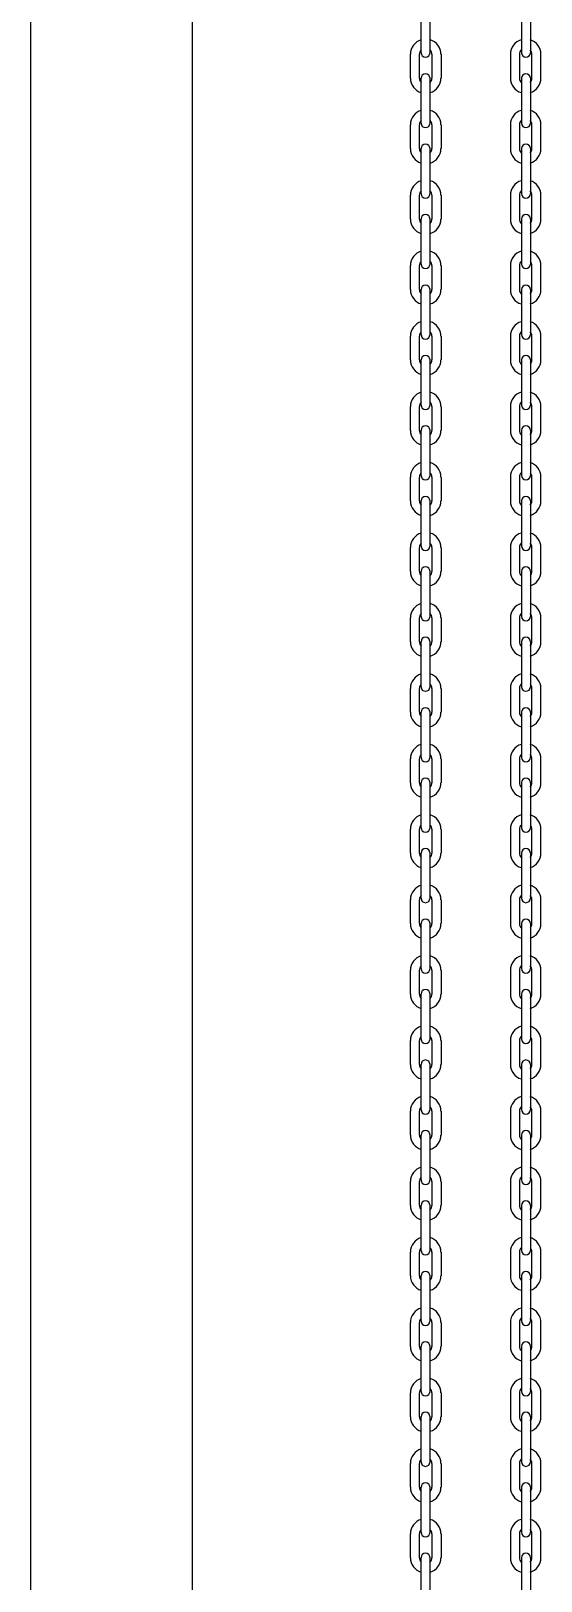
# Model space of a CAD drawing. Header units: millimetres. Extents: x 34479 to 326239, y 111570 to 168880.
# Drawn here: x 186612.9 to 186688.4, y 164483 to 164712.5 of the extents above; entities that cross this region are included whole.
import ezdxf

# ---------------------------------------------------------------- set-up
doc = ezdxf.new("R2010")
doc.units = ezdxf.units.MM
doc.header["$LTSCALE"] = 100
doc.header["$MEASUREMENT"] = 0
doc.layers.get('0').update_dxf_attribs({"linetype": 'CONTINUOUS'})
doc.layers.add('OHD Frame', color=2, linetype='CONTINUOUS')

msp = doc.modelspace()

# ---------------------------------------------------------------- linework, layer by layer
at = {"color": 3}
msp.add_line((186612.85, 163432.59, 0), (186612.85, 167289.71, 0), dxfattribs=at)
at = {"color": 7, "linetype": 'Continuous'}
for p, q in [((186670.61, 164715.94, 0), (186670.61, 164709.27, 0)), ((186671.94, 164715.94, 0), (186671.94, 164709.27, 0)), ((186685.48, 164715.94, 0), (186685.48, 164709.27, 0)), ((186686.82, 164715.94, 0), (186686.82, 164709.27, 0)), ((186669.04, 164705.5, 0), (186669.04, 164709.04, 0)), ((186670.38, 164705.5, 0), (186670.38, 164709.04, 0)), ((186672.24, 164709.04, 0), (186672.24, 164705.5, 0)), ((186673.58, 164709.04, 0), (186673.58, 164705.5, 0)), ((186683.85, 164709.04, 0), (186683.85, 164705.5, 0)), ((186685.18, 164709.04, 0), (186685.18, 164705.5, 0)), ((186687.05, 164705.5, 0), (186687.05, 164709.04, 0)), ((186688.38, 164705.5, 0), (186688.38, 164709.04, 0)), ((186670.61, 164705.5, 0), (186670.61, 164698.84, 0)), ((186670.61, 164705.5, 0), (186670.61, 164698.84, 0)), ((186671.94, 164705.5, 0), (186671.94, 164698.84, 0)), ((186671.94, 164705.5, 0), (186671.94, 164698.84, 0)), ((186685.48, 164705.5, 0), (186685.48, 164698.84, 0)), ((186685.48, 164705.5, 0), (186685.48, 164698.84, 0)), ((186686.82, 164705.5, 0), (186686.82, 164698.84, 0)), ((186686.82, 164705.5, 0), (186686.82, 164698.84, 0)), ((186669.04, 164695.07, 0), (186669.04, 164698.6, 0)), ((186670.38, 164695.07, 0), (186670.38, 164698.6, 0)), ((186672.24, 164698.6, 0), (186672.24, 164695.07, 0)), ((186673.58, 164698.6, 0), (186673.58, 164695.07, 0)), ((186683.85, 164698.6, 0), (186683.85, 164695.07, 0)), ((186685.18, 164698.6, 0), (186685.18, 164695.07, 0)), ((186687.05, 164695.07, 0), (186687.05, 164698.6, 0)), ((186688.38, 164695.07, 0), (186688.38, 164698.6, 0)), ((186670.61, 164695.07, 0), (186670.61, 164688.4, 0)), ((186671.94, 164695.07, 0), (186671.94, 164688.4, 0)), ((186685.48, 164695.07, 0), (186685.48, 164688.4, 0)), ((186686.82, 164695.07, 0), (186686.82, 164688.4, 0)), ((186669.04, 164684.64, 0), (186669.04, 164688.17, 0)), ((186670.38, 164684.64, 0), (186670.38, 164688.17, 0)), ((186672.24, 164688.17, 0), (186672.24, 164684.64, 0)), ((186673.58, 164688.17, 0), (186673.58, 164684.64, 0)), ((186683.85, 164688.17, 0), (186683.85, 164684.64, 0)), ((186685.18, 164688.17, 0), (186685.18, 164684.64, 0)), ((186687.05, 164684.64, 0), (186687.05, 164688.17, 0)), ((186688.38, 164684.64, 0), (186688.38, 164688.17, 0)), ((186670.61, 164684.64, 0), (186670.61, 164677.97, 0)), ((186671.94, 164684.64, 0), (186671.94, 164677.97, 0)), ((186685.48, 164684.64, 0), (186685.48, 164677.97, 0)), ((186686.82, 164684.64, 0), (186686.82, 164677.97, 0)), ((186669.04, 164674.2, 0), (186669.04, 164677.74, 0)), ((186670.38, 164674.2, 0), (186670.38, 164677.74, 0)), ((186672.24, 164677.74, 0), (186672.24, 164674.2, 0)), ((186673.58, 164677.74, 0), (186673.58, 164674.2, 0)), ((186683.85, 164677.74, 0), (186683.85, 164674.2, 0)), ((186685.18, 164677.74, 0), (186685.18, 164674.2, 0)), ((186687.05, 164674.2, 0), (186687.05, 164677.74, 0)), ((186688.38, 164674.2, 0), (186688.38, 164677.74, 0)), ((186670.61, 164674.2, 0), (186670.61, 164667.54, 0)), ((186671.94, 164674.2, 0), (186671.94, 164667.54, 0)), ((186685.48, 164674.2, 0), (186685.48, 164667.54, 0)), ((186686.82, 164674.2, 0), (186686.82, 164667.54, 0)), ((186669.04, 164663.77, 0), (186669.04, 164667.3, 0)), ((186670.38, 164663.77, 0), (186670.38, 164667.3, 0)), ((186672.24, 164667.3, 0), (186672.24, 164663.77, 0)), ((186673.58, 164667.3, 0), (186673.58, 164663.77, 0)), ((186683.85, 164667.3, 0), (186683.85, 164663.77, 0)), ((186685.18, 164667.3, 0), (186685.18, 164663.77, 0)), ((186687.05, 164663.77, 0), (186687.05, 164667.3, 0)), ((186688.38, 164663.77, 0), (186688.38, 164667.3, 0)), ((186670.61, 164663.77, 0), (186670.61, 164657.1, 0)), ((186671.94, 164663.77, 0), (186671.94, 164657.1, 0)), ((186685.48, 164663.77, 0), (186685.48, 164657.1, 0)), ((186686.82, 164663.77, 0), (186686.82, 164657.1, 0)), ((186669.04, 164653.34, 0), (186669.04, 164656.87, 0)), ((186670.38, 164653.34, 0), (186670.38, 164656.87, 0)), ((186672.24, 164656.87, 0), (186672.24, 164653.34, 0)), ((186673.58, 164656.87, 0), (186673.58, 164653.34, 0)), ((186683.85, 164656.87, 0), (186683.85, 164653.34, 0)), ((186685.18, 164656.87, 0), (186685.18, 164653.34, 0)), ((186687.05, 164653.34, 0), (186687.05, 164656.87, 0)), ((186688.38, 164653.34, 0), (186688.38, 164656.87, 0)), ((186670.61, 164653.34, 0), (186670.61, 164646.67, 0)), ((186671.94, 164653.34, 0), (186671.94, 164646.67, 0)), ((186685.48, 164653.34, 0), (186685.48, 164646.67, 0)), ((186686.82, 164653.34, 0), (186686.82, 164646.67, 0)), ((186669.04, 164642.9, 0), (186669.04, 164646.44, 0)), ((186670.38, 164642.9, 0), (186670.38, 164646.44, 0)), ((186672.24, 164646.44, 0), (186672.24, 164642.9, 0)), ((186673.58, 164646.44, 0), (186673.58, 164642.9, 0)), ((186683.85, 164646.44, 0), (186683.85, 164642.9, 0)), ((186685.18, 164646.44, 0), (186685.18, 164642.9, 0)), ((186687.05, 164642.9, 0), (186687.05, 164646.44, 0)), ((186688.38, 164642.9, 0), (186688.38, 164646.44, 0)), ((186670.61, 164642.9, 0), (186670.61, 164636.24, 0)), ((186671.94, 164642.9, 0), (186671.94, 164636.24, 0)), ((186685.48, 164642.9, 0), (186685.48, 164636.24, 0)), ((186686.82, 164642.9, 0), (186686.82, 164636.24, 0)), ((186669.04, 164632.47, 0), (186669.04, 164636, 0)), ((186670.38, 164632.47, 0), (186670.38, 164636, 0)), ((186672.24, 164636, 0), (186672.24, 164632.47, 0)), ((186673.58, 164636, 0), (186673.58, 164632.47, 0)), ((186683.85, 164636, 0), (186683.85, 164632.47, 0)), ((186685.18, 164636, 0), (186685.18, 164632.47, 0)), ((186687.05, 164632.47, 0), (186687.05, 164636, 0)), ((186688.38, 164632.47, 0), (186688.38, 164636, 0)), ((186670.61, 164632.47, 0), (186670.61, 164625.8, 0)), ((186671.94, 164632.47, 0), (186671.94, 164625.8, 0)), ((186685.48, 164632.47, 0), (186685.48, 164625.8, 0)), ((186686.82, 164632.47, 0), (186686.82, 164625.8, 0)), ((186669.04, 164622.04, 0), (186669.04, 164625.57, 0)), ((186670.38, 164622.04, 0), (186670.38, 164625.57, 0)), ((186672.24, 164625.57, 0), (186672.24, 164622.04, 0)), ((186673.58, 164625.57, 0), (186673.58, 164622.04, 0)), ((186683.85, 164625.57, 0), (186683.85, 164622.04, 0)), ((186685.18, 164625.57, 0), (186685.18, 164622.04, 0)), ((186687.05, 164622.04, 0), (186687.05, 164625.57, 0)), ((186688.38, 164622.04, 0), (186688.38, 164625.57, 0)), ((186670.61, 164622.04, 0), (186670.61, 164615.37, 0)), ((186671.94, 164622.04, 0), (186671.94, 164615.37, 0)), ((186685.48, 164622.04, 0), (186685.48, 164615.37, 0)), ((186686.82, 164622.04, 0), (186686.82, 164615.37, 0)), ((186669.04, 164611.6, 0), (186669.04, 164615.14, 0)), ((186670.38, 164611.6, 0), (186670.38, 164615.14, 0)), ((186672.24, 164615.14, 0), (186672.24, 164611.6, 0)), ((186673.58, 164615.14, 0), (186673.58, 164611.6, 0)), ((186683.85, 164615.14, 0), (186683.85, 164611.6, 0)), ((186685.18, 164615.14, 0), (186685.18, 164611.6, 0)), ((186687.05, 164611.6, 0), (186687.05, 164615.14, 0)), ((186688.38, 164611.6, 0), (186688.38, 164615.14, 0)), ((186670.61, 164611.6, 0), (186670.61, 164604.94, 0)), ((186671.94, 164611.6, 0), (186671.94, 164604.94, 0)), ((186685.48, 164611.6, 0), (186685.48, 164604.94, 0)), ((186686.82, 164611.6, 0), (186686.82, 164604.94, 0)), ((186669.04, 164601.17, 0), (186669.04, 164604.7, 0)), ((186670.38, 164601.17, 0), (186670.38, 164604.7, 0)), ((186672.24, 164604.7, 0), (186672.24, 164601.17, 0)), ((186673.58, 164604.7, 0), (186673.58, 164601.17, 0)), ((186683.85, 164604.7, 0), (186683.85, 164601.17, 0)), ((186685.18, 164604.7, 0), (186685.18, 164601.17, 0)), ((186687.05, 164601.17, 0), (186687.05, 164604.7, 0)), ((186688.38, 164601.17, 0), (186688.38, 164604.7, 0)), ((186670.61, 164601.17, 0), (186670.61, 164594.5, 0)), ((186671.94, 164601.17, 0), (186671.94, 164594.5, 0)), ((186685.48, 164601.17, 0), (186685.48, 164594.5, 0)), ((186686.82, 164601.17, 0), (186686.82, 164594.5, 0)), ((186669.04, 164590.74, 0), (186669.04, 164594.27, 0)), ((186670.38, 164590.74, 0), (186670.38, 164594.27, 0)), ((186672.24, 164594.27, 0), (186672.24, 164590.74, 0)), ((186673.58, 164594.27, 0), (186673.58, 164590.74, 0)), ((186683.85, 164594.27, 0), (186683.85, 164590.74, 0)), ((186685.18, 164594.27, 0), (186685.18, 164590.74, 0)), ((186687.05, 164590.74, 0), (186687.05, 164594.27, 0)), ((186688.38, 164590.74, 0), (186688.38, 164594.27, 0)), ((186670.61, 164590.74, 0), (186670.61, 164584.07, 0)), ((186671.94, 164590.74, 0), (186671.94, 164584.07, 0)), ((186685.48, 164590.74, 0), (186685.48, 164584.07, 0)), ((186686.82, 164590.74, 0), (186686.82, 164584.07, 0)), ((186669.04, 164580.3, 0), (186669.04, 164583.84, 0)), ((186670.38, 164580.3, 0), (186670.38, 164583.84, 0)), ((186672.24, 164583.84, 0), (186672.24, 164580.3, 0)), ((186673.58, 164583.84, 0), (186673.58, 164580.3, 0)), ((186683.85, 164583.84, 0), (186683.85, 164580.3, 0)), ((186685.18, 164583.84, 0), (186685.18, 164580.3, 0)), ((186687.05, 164580.3, 0), (186687.05, 164583.84, 0)), ((186688.38, 164580.3, 0), (186688.38, 164583.84, 0)), ((186670.61, 164580.3, 0), (186670.61, 164573.64, 0)), ((186671.94, 164580.3, 0), (186671.94, 164573.64, 0)), ((186685.48, 164580.3, 0), (186685.48, 164573.64, 0)), ((186686.82, 164580.3, 0), (186686.82, 164573.64, 0)), ((186669.04, 164569.87, 0), (186669.04, 164573.4, 0)), ((186670.38, 164569.87, 0), (186670.38, 164573.4, 0)), ((186672.24, 164573.4, 0), (186672.24, 164569.87, 0)), ((186673.58, 164573.4, 0), (186673.58, 164569.87, 0)), ((186683.85, 164573.4, 0), (186683.85, 164569.87, 0)), ((186685.18, 164573.4, 0), (186685.18, 164569.87, 0)), ((186687.05, 164569.87, 0), (186687.05, 164573.4, 0)), ((186688.38, 164569.87, 0), (186688.38, 164573.4, 0)), ((186670.61, 164569.87, 0), (186670.61, 164563.2, 0)), ((186671.94, 164569.87, 0), (186671.94, 164563.2, 0)), ((186685.48, 164569.87, 0), (186685.48, 164563.2, 0)), ((186686.82, 164569.87, 0), (186686.82, 164563.2, 0)), ((186669.04, 164559.44, 0), (186669.04, 164562.97, 0)), ((186670.38, 164559.44, 0), (186670.38, 164562.97, 0)), ((186672.24, 164562.97, 0), (186672.24, 164559.44, 0)), ((186673.58, 164562.97, 0), (186673.58, 164559.44, 0)), ((186683.85, 164562.97, 0), (186683.85, 164559.44, 0)), ((186685.18, 164562.97, 0), (186685.18, 164559.44, 0)), ((186687.05, 164559.44, 0), (186687.05, 164562.97, 0)), ((186688.38, 164559.44, 0), (186688.38, 164562.97, 0)), ((186670.61, 164559.44, 0), (186670.61, 164552.77, 0)), ((186671.94, 164559.44, 0), (186671.94, 164552.77, 0)), ((186685.48, 164559.44, 0), (186685.48, 164552.77, 0)), ((186686.82, 164559.44, 0), (186686.82, 164552.77, 0)), ((186669.04, 164549, 0), (186669.04, 164552.54, 0)), ((186670.38, 164549, 0), (186670.38, 164552.54, 0)), ((186672.24, 164552.54, 0), (186672.24, 164549, 0)), ((186673.58, 164552.54, 0), (186673.58, 164549, 0)), ((186683.85, 164552.54, 0), (186683.85, 164549, 0)), ((186685.18, 164552.54, 0), (186685.18, 164549, 0)), ((186687.05, 164549, 0), (186687.05, 164552.54, 0)), ((186688.38, 164549, 0), (186688.38, 164552.54, 0)), ((186670.61, 164549, 0), (186670.61, 164542.34, 0)), ((186671.94, 164549, 0), (186671.94, 164542.34, 0)), ((186685.48, 164549, 0), (186685.48, 164542.34, 0)), ((186686.82, 164549, 0), (186686.82, 164542.34, 0)), ((186669.04, 164538.57, 0), (186669.04, 164542.1, 0)), ((186670.38, 164538.57, 0), (186670.38, 164542.1, 0)), ((186672.24, 164542.1, 0), (186672.24, 164538.57, 0)), ((186673.58, 164542.1, 0), (186673.58, 164538.57, 0)), ((186683.85, 164542.1, 0), (186683.85, 164538.57, 0)), ((186685.18, 164542.1, 0), (186685.18, 164538.57, 0)), ((186687.05, 164538.57, 0), (186687.05, 164542.1, 0)), ((186688.38, 164538.57, 0), (186688.38, 164542.1, 0)), ((186670.61, 164538.57, 0), (186670.61, 164531.9, 0)), ((186671.94, 164538.57, 0), (186671.94, 164531.9, 0)), ((186685.48, 164538.57, 0), (186685.48, 164531.9, 0)), ((186686.82, 164538.57, 0), (186686.82, 164531.9, 0)), ((186669.04, 164528.14, 0), (186669.04, 164531.67, 0)), ((186669.04, 164528.14, 0), (186669.04, 164531.67, 0)), ((186670.38, 164528.14, 0), (186670.38, 164531.67, 0)), ((186670.38, 164528.14, 0), (186670.38, 164531.67, 0)), ((186672.24, 164531.67, 0), (186672.24, 164528.14, 0)), ((186672.24, 164531.67, 0), (186672.24, 164528.14, 0)), ((186673.58, 164531.67, 0), (186673.58, 164528.14, 0)), ((186673.58, 164531.67, 0), (186673.58, 164528.14, 0)), ((186683.85, 164531.67, 0), (186683.85, 164528.14, 0)), ((186683.85, 164531.67, 0), (186683.85, 164528.14, 0)), ((186685.18, 164531.67, 0), (186685.18, 164528.14, 0)), ((186685.18, 164531.67, 0), (186685.18, 164528.14, 0)), ((186687.05, 164528.14, 0), (186687.05, 164531.67, 0)), ((186687.05, 164528.14, 0), (186687.05, 164531.67, 0)), ((186688.38, 164528.14, 0), (186688.38, 164531.67, 0)), ((186688.38, 164528.14, 0), (186688.38, 164531.67, 0)), ((186670.61, 164528.14, 0), (186670.61, 164521.47, 0)), ((186670.61, 164528.14, 0), (186670.61, 164521.47, 0)), ((186671.94, 164528.14, 0), (186671.94, 164521.47, 0)), ((186671.94, 164528.14, 0), (186671.94, 164521.47, 0)), ((186685.48, 164528.14, 0), (186685.48, 164521.47, 0)), ((186685.48, 164528.14, 0), (186685.48, 164521.47, 0)), ((186686.82, 164528.14, 0), (186686.82, 164521.47, 0)), ((186686.82, 164528.14, 0), (186686.82, 164521.47, 0)), ((186669.04, 164517.7, 0), (186669.04, 164521.24, 0)), ((186670.38, 164517.7, 0), (186670.38, 164521.24, 0)), ((186672.24, 164521.24, 0), (186672.24, 164517.7, 0)), ((186673.58, 164521.24, 0), (186673.58, 164517.7, 0)), ((186683.85, 164521.24, 0), (186683.85, 164517.7, 0)), ((186685.18, 164521.24, 0), (186685.18, 164517.7, 0)), ((186687.05, 164517.7, 0), (186687.05, 164521.24, 0)), ((186688.38, 164517.7, 0), (186688.38, 164521.24, 0)), ((186670.61, 164517.7, 0), (186670.61, 164511.04, 0)), ((186671.94, 164517.7, 0), (186671.94, 164511.04, 0)), ((186685.48, 164517.7, 0), (186685.48, 164511.04, 0)), ((186686.82, 164517.7, 0), (186686.82, 164511.04, 0)), ((186669.04, 164507.27, 0), (186669.04, 164510.8, 0)), ((186670.38, 164507.27, 0), (186670.38, 164510.8, 0)), ((186672.24, 164510.8, 0), (186672.24, 164507.27, 0)), ((186673.58, 164510.8, 0), (186673.58, 164507.27, 0)), ((186683.85, 164510.8, 0), (186683.85, 164507.27, 0)), ((186685.18, 164510.8, 0), (186685.18, 164507.27, 0)), ((186687.05, 164507.27, 0), (186687.05, 164510.8, 0)), ((186688.38, 164507.27, 0), (186688.38, 164510.8, 0)), ((186670.61, 164507.27, 0), (186670.61, 164500.6, 0)), ((186671.94, 164507.27, 0), (186671.94, 164500.6, 0)), ((186685.48, 164507.27, 0), (186685.48, 164500.6, 0)), ((186686.82, 164507.27, 0), (186686.82, 164500.6, 0)), ((186669.04, 164496.84, 0), (186669.04, 164500.37, 0)), ((186670.38, 164496.84, 0), (186670.38, 164500.37, 0)), ((186672.24, 164500.37, 0), (186672.24, 164496.84, 0)), ((186673.58, 164500.37, 0), (186673.58, 164496.84, 0)), ((186683.85, 164500.37, 0), (186683.85, 164496.84, 0)), ((186685.18, 164500.37, 0), (186685.18, 164496.84, 0)), ((186687.05, 164496.84, 0), (186687.05, 164500.37, 0)), ((186688.38, 164496.84, 0), (186688.38, 164500.37, 0)), ((186670.61, 164496.84, 0), (186670.61, 164490.17, 0)), ((186671.94, 164496.84, 0), (186671.94, 164490.17, 0)), ((186685.48, 164496.84, 0), (186685.48, 164490.17, 0)), ((186686.82, 164496.84, 0), (186686.82, 164490.17, 0)), ((186669.04, 164486.4, 0), (186669.04, 164489.94, 0)), ((186670.38, 164486.4, 0), (186670.38, 164489.94, 0)), ((186672.24, 164489.94, 0), (186672.24, 164486.4, 0)), ((186673.58, 164489.94, 0), (186673.58, 164486.4, 0)), ((186683.85, 164489.94, 0), (186683.85, 164486.4, 0)), ((186685.18, 164489.94, 0), (186685.18, 164486.4, 0)), ((186687.05, 164486.4, 0), (186687.05, 164489.94, 0)), ((186688.38, 164486.4, 0), (186688.38, 164489.94, 0)), ((186670.61, 164486.4, 0), (186670.61, 164479.74, 0)), ((186671.94, 164486.4, 0), (186671.94, 164479.74, 0)), ((186685.48, 164486.4, 0), (186685.48, 164479.74, 0)), ((186686.82, 164486.4, 0), (186686.82, 164479.74, 0))]:
    msp.add_line(p, q, dxfattribs=at)
for centre, radius, start, end in [((186671.28, 164709.04, 0), 2.23, 106.4768, 180), ((186671.28, 164709.04, 0), 0.9, 134.9422, 180), ((186671.34, 164709.04, 0), 2.23, 0, 73.5232), ((186671.34, 164709.04, 0), 0.9, 0, 45.0578), ((186686.08, 164709.04, 0), 2.23, 106.4768, 180), ((186686.08, 164709.04, 0), 0.9, 134.9422, 180), ((186686.15, 164709.04, 0), 2.23, 0, 73.5232), ((186686.15, 164709.04, 0), 0.9, 0, 45.0578), ((186671.28, 164709.27, 0), 0.667, 180, 0), ((186686.15, 164709.27, 0), 0.667, 180, 0), ((186671.28, 164705.5, 0), 2.23, 180, 253.5232), ((186671.28, 164705.5, 0), 0.9, 180, 225.0578), ((186671.28, 164705.5, 0), 0.667, 0, 180), ((186671.28, 164705.5, 0), 0.667, 0, 180), ((186671.34, 164705.5, 0), 2.23, 286.4768, 0), ((186671.34, 164705.5, 0), 0.9, 314.9422, 0), ((186686.08, 164705.5, 0), 2.23, 180, 253.5232), ((186686.08, 164705.5, 0), 0.9, 180, 225.0578), ((186686.15, 164705.5, 0), 0.667, 0, 180), ((186686.15, 164705.5, 0), 0.667, 0, 180), ((186686.15, 164705.5, 0), 2.23, 286.4768, 0), ((186686.15, 164705.5, 0), 0.9, 314.9422, 0), ((186671.28, 164698.6, 0), 2.23, 106.4768, 180), ((186671.34, 164698.6, 0), 2.23, 0, 73.5232), ((186686.08, 164698.6, 0), 2.23, 106.4768, 180), ((186686.15, 164698.6, 0), 2.23, 0, 73.5232), ((186671.28, 164698.6, 0), 0.9, 134.9422, 180), ((186671.28, 164698.84, 0), 0.667, 180, 0), ((186671.28, 164698.84, 0), 0.667, 180, 0), ((186671.34, 164698.6, 0), 0.9, 0, 45.0578), ((186686.08, 164698.6, 0), 0.9, 134.9422, 180), ((186686.15, 164698.84, 0), 0.667, 180, 0), ((186686.15, 164698.84, 0), 0.667, 180, 0), ((186686.15, 164698.6, 0), 0.9, 0, 45.0578), ((186671.28, 164695.07, 0), 0.667, 0, 180), ((186686.15, 164695.07, 0), 0.667, 0, 180), ((186671.28, 164695.07, 0), 2.23, 180, 253.5232), ((186671.28, 164695.07, 0), 0.9, 180, 225.0578), ((186671.34, 164695.07, 0), 2.23, 286.4768, 0), ((186671.34, 164695.07, 0), 0.9, 314.9422, 0), ((186686.08, 164695.07, 0), 2.23, 180, 253.5232), ((186686.08, 164695.07, 0), 0.9, 180, 225.0578), ((186686.15, 164695.07, 0), 2.23, 286.4768, 0), ((186686.15, 164695.07, 0), 0.9, 314.9422, 0), ((186671.28, 164688.17, 0), 2.23, 106.4768, 180), ((186671.28, 164688.17, 0), 0.9, 134.9422, 180), ((186671.34, 164688.17, 0), 2.23, 0, 73.5232), ((186671.34, 164688.17, 0), 0.9, 0, 45.0578), ((186686.08, 164688.17, 0), 2.23, 106.4768, 180), ((186686.08, 164688.17, 0), 0.9, 134.9422, 180), ((186686.15, 164688.17, 0), 2.23, 0, 73.5232), ((186686.15, 164688.17, 0), 0.9, 0, 45.0578), ((186671.28, 164688.4, 0), 0.667, 180, 0), ((186686.15, 164688.4, 0), 0.667, 180, 0), ((186671.28, 164684.64, 0), 2.23, 180, 253.5232), ((186671.28, 164684.64, 0), 0.9, 180, 225.0578), ((186671.28, 164684.64, 0), 0.667, 0, 180), ((186671.34, 164684.64, 0), 2.23, 286.4768, 0), ((186671.34, 164684.64, 0), 0.9, 314.9422, 0), ((186686.08, 164684.64, 0), 2.23, 180, 253.5232), ((186686.08, 164684.64, 0), 0.9, 180, 225.0578), ((186686.15, 164684.64, 0), 0.667, 0, 180), ((186686.15, 164684.64, 0), 2.23, 286.4768, 0), ((186686.15, 164684.64, 0), 0.9, 314.9422, 0), ((186671.28, 164677.74, 0), 2.23, 106.4768, 180), ((186671.34, 164677.74, 0), 2.23, 0, 73.5232), ((186686.08, 164677.74, 0), 2.23, 106.4768, 180), ((186686.15, 164677.74, 0), 2.23, 0, 73.5232), ((186671.28, 164677.74, 0), 0.9, 134.9422, 180), ((186671.28, 164677.97, 0), 0.667, 180, 0), ((186671.34, 164677.74, 0), 0.9, 0, 45.0578), ((186686.08, 164677.74, 0), 0.9, 134.9422, 180), ((186686.15, 164677.97, 0), 0.667, 180, 0), ((186686.15, 164677.74, 0), 0.9, 0, 45.0578), ((186671.28, 164674.2, 0), 2.23, 180, 253.5232), ((186671.28, 164674.2, 0), 0.9, 180, 225.0578), ((186671.28, 164674.2, 0), 0.667, 0, 180), ((186671.34, 164674.2, 0), 2.23, 286.4768, 0), ((186671.34, 164674.2, 0), 0.9, 314.9422, 0), ((186686.08, 164674.2, 0), 2.23, 180, 253.5232), ((186686.08, 164674.2, 0), 0.9, 180, 225.0578), ((186686.15, 164674.2, 0), 0.667, 0, 180), ((186686.15, 164674.2, 0), 2.23, 286.4768, 0), ((186686.15, 164674.2, 0), 0.9, 314.9422, 0), ((186671.28, 164667.3, 0), 2.23, 106.4768, 180), ((186671.34, 164667.3, 0), 2.23, 0, 73.5232), ((186686.08, 164667.3, 0), 2.23, 106.4768, 180), ((186686.15, 164667.3, 0), 2.23, 0, 73.5232), ((186671.28, 164667.3, 0), 0.9, 134.9422, 180), ((186671.28, 164667.54, 0), 0.667, 180, 0), ((186671.34, 164667.3, 0), 0.9, 0, 45.0578), ((186686.08, 164667.3, 0), 0.9, 134.9422, 180), ((186686.15, 164667.54, 0), 0.667, 180, 0), ((186686.15, 164667.3, 0), 0.9, 0, 45.0578), ((186671.28, 164663.77, 0), 2.23, 180, 253.5232), ((186671.28, 164663.77, 0), 0.9, 180, 225.0578), ((186671.28, 164663.77, 0), 0.667, 0, 180), ((186671.34, 164663.77, 0), 2.23, 286.4768, 0), ((186671.34, 164663.77, 0), 0.9, 314.9422, 0), ((186686.08, 164663.77, 0), 2.23, 180, 253.5232), ((186686.08, 164663.77, 0), 0.9, 180, 225.0578), ((186686.15, 164663.77, 0), 0.667, 0, 180), ((186686.15, 164663.77, 0), 2.23, 286.4768, 0), ((186686.15, 164663.77, 0), 0.9, 314.9422, 0), ((186671.28, 164656.87, 0), 2.23, 106.4768, 180), ((186671.34, 164656.87, 0), 2.23, 0, 73.5232), ((186686.08, 164656.87, 0), 2.23, 106.4768, 180), ((186686.15, 164656.87, 0), 2.23, 0, 73.5232), ((186671.28, 164656.87, 0), 0.9, 134.9422, 180), ((186671.28, 164657.1, 0), 0.667, 180, 0), ((186671.34, 164656.87, 0), 0.9, 0, 45.0578), ((186686.08, 164656.87, 0), 0.9, 134.9422, 180), ((186686.15, 164657.1, 0), 0.667, 180, 0), ((186686.15, 164656.87, 0), 0.9, 0, 45.0578), ((186671.28, 164653.34, 0), 2.23, 180, 253.5232), ((186671.28, 164653.34, 0), 0.9, 180, 225.0578), ((186671.28, 164653.34, 0), 0.667, 0, 180), ((186671.34, 164653.34, 0), 2.23, 286.4768, 0), ((186671.34, 164653.34, 0), 0.9, 314.9422, 0), ((186686.08, 164653.34, 0), 2.23, 180, 253.5232), ((186686.08, 164653.34, 0), 0.9, 180, 225.0578), ((186686.15, 164653.34, 0), 0.667, 0, 180), ((186686.15, 164653.34, 0), 2.23, 286.4768, 0), ((186686.15, 164653.34, 0), 0.9, 314.9422, 0), ((186671.28, 164646.44, 0), 2.23, 106.4768, 180), ((186671.34, 164646.44, 0), 2.23, 0, 73.5232), ((186686.08, 164646.44, 0), 2.23, 106.4768, 180), ((186686.15, 164646.44, 0), 2.23, 0, 73.5232), ((186671.28, 164646.44, 0), 0.9, 134.9422, 180), ((186671.28, 164646.67, 0), 0.667, 180, 0), ((186671.34, 164646.44, 0), 0.9, 0, 45.0578), ((186686.08, 164646.44, 0), 0.9, 134.9422, 180), ((186686.15, 164646.67, 0), 0.667, 180, 0), ((186686.15, 164646.44, 0), 0.9, 0, 45.0578), ((186671.28, 164642.9, 0), 2.23, 180, 253.5232), ((186671.28, 164642.9, 0), 0.9, 180, 225.0578), ((186671.28, 164642.9, 0), 0.667, 0, 180), ((186671.34, 164642.9, 0), 2.23, 286.4768, 0), ((186671.34, 164642.9, 0), 0.9, 314.9422, 0), ((186686.08, 164642.9, 0), 2.23, 180, 253.5232), ((186686.08, 164642.9, 0), 0.9, 180, 225.0578), ((186686.15, 164642.9, 0), 0.667, 0, 180), ((186686.15, 164642.9, 0), 2.23, 286.4768, 0), ((186686.15, 164642.9, 0), 0.9, 314.9422, 0), ((186671.28, 164636, 0), 2.23, 106.4768, 180), ((186671.28, 164636, 0), 0.9, 134.9422, 180), ((186671.28, 164636.24, 0), 0.667, 180, 0), ((186671.34, 164636, 0), 2.23, 0, 73.5232), ((186671.34, 164636, 0), 0.9, 0, 45.0578), ((186686.08, 164636, 0), 2.23, 106.4768, 180), ((186686.08, 164636, 0), 0.9, 134.9422, 180), ((186686.15, 164636.24, 0), 0.667, 180, 0), ((186686.15, 164636, 0), 2.23, 0, 73.5232), ((186686.15, 164636, 0), 0.9, 0, 45.0578), ((186671.28, 164632.47, 0), 2.23, 180, 253.5232), ((186671.28, 164632.47, 0), 0.9, 180, 225.0578), ((186671.28, 164632.47, 0), 0.667, 0, 180), ((186671.34, 164632.47, 0), 2.23, 286.4768, 0), ((186671.34, 164632.47, 0), 0.9, 314.9422, 0), ((186686.08, 164632.47, 0), 2.23, 180, 253.5232), ((186686.08, 164632.47, 0), 0.9, 180, 225.0578), ((186686.15, 164632.47, 0), 0.667, 0, 180), ((186686.15, 164632.47, 0), 2.23, 286.4768, 0), ((186686.15, 164632.47, 0), 0.9, 314.9422, 0), ((186671.28, 164625.57, 0), 2.23, 106.4768, 180), ((186671.34, 164625.57, 0), 2.23, 0, 73.5232), ((186686.08, 164625.57, 0), 2.23, 106.4768, 180), ((186686.15, 164625.57, 0), 2.23, 0, 73.5232), ((186671.28, 164625.57, 0), 0.9, 134.9422, 180), ((186671.28, 164625.8, 0), 0.667, 180, 0), ((186671.34, 164625.57, 0), 0.9, 0, 45.0578), ((186686.08, 164625.57, 0), 0.9, 134.9422, 180), ((186686.15, 164625.8, 0), 0.667, 180, 0), ((186686.15, 164625.57, 0), 0.9, 0, 45.0578), ((186671.28, 164622.04, 0), 0.667, 0, 180), ((186686.15, 164622.04, 0), 0.667, 0, 180), ((186671.28, 164622.04, 0), 2.23, 180, 253.5232), ((186671.28, 164622.04, 0), 0.9, 180, 225.0578), ((186671.34, 164622.04, 0), 2.23, 286.4768, 0), ((186671.34, 164622.04, 0), 0.9, 314.9422, 0), ((186686.08, 164622.04, 0), 2.23, 180, 253.5232), ((186686.08, 164622.04, 0), 0.9, 180, 225.0578), ((186686.15, 164622.04, 0), 2.23, 286.4768, 0), ((186686.15, 164622.04, 0), 0.9, 314.9422, 0), ((186671.28, 164615.14, 0), 2.23, 106.4768, 180), ((186671.28, 164615.14, 0), 0.9, 134.9422, 180), ((186671.28, 164615.37, 0), 0.667, 180, 0), ((186671.34, 164615.14, 0), 2.23, 0, 73.5232), ((186671.34, 164615.14, 0), 0.9, 0, 45.0578), ((186686.08, 164615.14, 0), 2.23, 106.4768, 180), ((186686.08, 164615.14, 0), 0.9, 134.9422, 180), ((186686.15, 164615.37, 0), 0.667, 180, 0), ((186686.15, 164615.14, 0), 2.23, 0, 73.5232), ((186686.15, 164615.14, 0), 0.9, 0, 45.0578), ((186671.28, 164611.6, 0), 2.23, 180, 253.5232), ((186671.28, 164611.6, 0), 0.9, 180, 225.0578), ((186671.28, 164611.6, 0), 0.667, 0, 180), ((186671.34, 164611.6, 0), 2.23, 286.4768, 0), ((186671.34, 164611.6, 0), 0.9, 314.9422, 0), ((186686.08, 164611.6, 0), 2.23, 180, 253.5232), ((186686.08, 164611.6, 0), 0.9, 180, 225.0578), ((186686.15, 164611.6, 0), 0.667, 0, 180), ((186686.15, 164611.6, 0), 2.23, 286.4768, 0), ((186686.15, 164611.6, 0), 0.9, 314.9422, 0), ((186671.28, 164604.7, 0), 2.23, 106.4768, 180), ((186671.34, 164604.7, 0), 2.23, 0, 73.5232), ((186686.08, 164604.7, 0), 2.23, 106.4768, 180), ((186686.15, 164604.7, 0), 2.23, 0, 73.5232), ((186671.28, 164604.7, 0), 0.9, 134.9422, 180), ((186671.28, 164604.94, 0), 0.667, 180, 0), ((186671.34, 164604.7, 0), 0.9, 0, 45.0578), ((186686.08, 164604.7, 0), 0.9, 134.9422, 180), ((186686.15, 164604.94, 0), 0.667, 180, 0), ((186686.15, 164604.7, 0), 0.9, 0, 45.0578), ((186671.28, 164601.17, 0), 0.667, 0, 180), ((186686.15, 164601.17, 0), 0.667, 0, 180), ((186671.28, 164601.17, 0), 2.23, 180, 253.5232), ((186671.28, 164601.17, 0), 0.9, 180, 225.0578), ((186671.34, 164601.17, 0), 2.23, 286.4768, 0), ((186671.34, 164601.17, 0), 0.9, 314.9422, 0), ((186686.08, 164601.17, 0), 2.23, 180, 253.5232), ((186686.08, 164601.17, 0), 0.9, 180, 225.0578), ((186686.15, 164601.17, 0), 2.23, 286.4768, 0), ((186686.15, 164601.17, 0), 0.9, 314.9422, 0), ((186671.28, 164594.27, 0), 2.23, 106.4768, 180), ((186671.28, 164594.27, 0), 0.9, 134.9422, 180), ((186671.34, 164594.27, 0), 2.23, 0, 73.5232), ((186671.34, 164594.27, 0), 0.9, 0, 45.0578), ((186686.08, 164594.27, 0), 2.23, 106.4768, 180), ((186686.08, 164594.27, 0), 0.9, 134.9422, 180), ((186686.15, 164594.27, 0), 2.23, 0, 73.5232), ((186686.15, 164594.27, 0), 0.9, 0, 45.0578), ((186671.28, 164594.5, 0), 0.667, 180, 0), ((186686.15, 164594.5, 0), 0.667, 180, 0), ((186671.28, 164590.74, 0), 2.23, 180, 253.5232), ((186671.28, 164590.74, 0), 0.9, 180, 225.0578), ((186671.28, 164590.74, 0), 0.667, 0, 180), ((186671.34, 164590.74, 0), 2.23, 286.4768, 0), ((186671.34, 164590.74, 0), 0.9, 314.9422, 0), ((186686.08, 164590.74, 0), 2.23, 180, 253.5232), ((186686.08, 164590.74, 0), 0.9, 180, 225.0578), ((186686.15, 164590.74, 0), 0.667, 0, 180), ((186686.15, 164590.74, 0), 2.23, 286.4768, 0), ((186686.15, 164590.74, 0), 0.9, 314.9422, 0), ((186671.28, 164583.84, 0), 2.23, 106.4768, 180), ((186671.34, 164583.84, 0), 2.23, 0, 73.5232), ((186686.08, 164583.84, 0), 2.23, 106.4768, 180), ((186686.15, 164583.84, 0), 2.23, 0, 73.5232), ((186671.28, 164583.84, 0), 0.9, 134.9422, 180), ((186671.28, 164584.07, 0), 0.667, 180, 0), ((186671.34, 164583.84, 0), 0.9, 0, 45.0578), ((186686.08, 164583.84, 0), 0.9, 134.9422, 180), ((186686.15, 164584.07, 0), 0.667, 180, 0), ((186686.15, 164583.84, 0), 0.9, 0, 45.0578), ((186671.28, 164580.3, 0), 0.667, 0, 180), ((186686.15, 164580.3, 0), 0.667, 0, 180), ((186671.28, 164580.3, 0), 2.23, 180, 253.5232), ((186671.28, 164580.3, 0), 0.9, 180, 225.0578), ((186671.34, 164580.3, 0), 2.23, 286.4768, 0), ((186671.34, 164580.3, 0), 0.9, 314.9422, 0), ((186686.08, 164580.3, 0), 2.23, 180, 253.5232), ((186686.08, 164580.3, 0), 0.9, 180, 225.0578), ((186686.15, 164580.3, 0), 2.23, 286.4768, 0), ((186686.15, 164580.3, 0), 0.9, 314.9422, 0), ((186671.28, 164573.4, 0), 2.23, 106.4768, 180), ((186671.28, 164573.4, 0), 0.9, 134.9422, 180), ((186671.34, 164573.4, 0), 2.23, 0, 73.5232), ((186671.34, 164573.4, 0), 0.9, 0, 45.0578), ((186686.08, 164573.4, 0), 2.23, 106.4768, 180), ((186686.08, 164573.4, 0), 0.9, 134.9422, 180), ((186686.15, 164573.4, 0), 2.23, 0, 73.5232), ((186686.15, 164573.4, 0), 0.9, 0, 45.0578), ((186671.28, 164573.64, 0), 0.667, 180, 0), ((186671.28, 164573.64, 0), 0.667, 180, 0), ((186686.15, 164573.64, 0), 0.667, 180, 0), ((186686.15, 164573.64, 0), 0.667, 180, 0), ((186671.28, 164569.87, 0), 2.23, 180, 253.5232), ((186671.28, 164569.87, 0), 2.23, 180, 253.5232), ((186671.28, 164569.87, 0), 0.9, 180, 225.0578), ((186671.28, 164569.87, 0), 0.9, 180, 225.0578), ((186671.28, 164569.87, 0), 0.667, 0, 180), ((186671.28, 164569.87, 0), 0.667, 0, 180), ((186671.34, 164569.87, 0), 2.23, 286.4768, 0), ((186671.34, 164569.87, 0), 0.9, 314.9422, 0), ((186671.34, 164569.87, 0), 2.23, 286.4768, 0), ((186671.34, 164569.87, 0), 0.9, 314.9422, 0), ((186686.08, 164569.87, 0), 2.23, 180, 253.5232), ((186686.08, 164569.87, 0), 2.23, 180, 253.5232), ((186686.08, 164569.87, 0), 0.9, 180, 225.0578), ((186686.08, 164569.87, 0), 0.9, 180, 225.0578), ((186686.15, 164569.87, 0), 0.667, 0, 180), ((186686.15, 164569.87, 0), 0.667, 0, 180), ((186686.15, 164569.87, 0), 2.23, 286.4768, 0), ((186686.15, 164569.87, 0), 0.9, 314.9422, 0), ((186686.15, 164569.87, 0), 2.23, 286.4768, 0), ((186686.15, 164569.87, 0), 0.9, 314.9422, 0), ((186671.28, 164562.97, 0), 2.23, 106.4768, 180), ((186671.34, 164562.97, 0), 2.23, 0, 73.5232), ((186686.08, 164562.97, 0), 2.23, 106.4768, 180), ((186686.15, 164562.97, 0), 2.23, 0, 73.5232), ((186671.28, 164562.97, 0), 0.9, 134.9422, 180), ((186671.28, 164563.2, 0), 0.667, 180, 0), ((186671.34, 164562.97, 0), 0.9, 0, 45.0578), ((186686.08, 164562.97, 0), 0.9, 134.9422, 180), ((186686.15, 164563.2, 0), 0.667, 180, 0), ((186686.15, 164562.97, 0), 0.9, 0, 45.0578), ((186671.28, 164559.44, 0), 2.23, 180, 253.5232), ((186671.28, 164559.44, 0), 0.9, 180, 225.0578), ((186671.28, 164559.44, 0), 0.667, 0, 180), ((186671.34, 164559.44, 0), 2.23, 286.4768, 0), ((186671.34, 164559.44, 0), 0.9, 314.9422, 0), ((186686.08, 164559.44, 0), 2.23, 180, 253.5232), ((186686.08, 164559.44, 0), 0.9, 180, 225.0578), ((186686.15, 164559.44, 0), 0.667, 0, 180), ((186686.15, 164559.44, 0), 2.23, 286.4768, 0), ((186686.15, 164559.44, 0), 0.9, 314.9422, 0), ((186671.28, 164552.54, 0), 2.23, 106.4768, 180), ((186671.34, 164552.54, 0), 2.23, 0, 73.5232), ((186686.08, 164552.54, 0), 2.23, 106.4768, 180), ((186686.15, 164552.54, 0), 2.23, 0, 73.5232), ((186671.28, 164552.54, 0), 0.9, 134.9422, 180), ((186671.28, 164552.77, 0), 0.667, 180, 0), ((186671.34, 164552.54, 0), 0.9, 0, 45.0578), ((186686.08, 164552.54, 0), 0.9, 134.9422, 180), ((186686.15, 164552.77, 0), 0.667, 180, 0), ((186686.15, 164552.54, 0), 0.9, 0, 45.0578), ((186671.28, 164549, 0), 2.23, 180, 253.5232), ((186671.28, 164549, 0), 0.9, 180, 225.0578), ((186671.28, 164549, 0), 0.667, 0, 180), ((186671.34, 164549, 0), 2.23, 286.4768, 0), ((186671.34, 164549, 0), 0.9, 314.9422, 0), ((186686.08, 164549, 0), 2.23, 180, 253.5232), ((186686.08, 164549, 0), 0.9, 180, 225.0578), ((186686.15, 164549, 0), 0.667, 0, 180), ((186686.15, 164549, 0), 2.23, 286.4768, 0), ((186686.15, 164549, 0), 0.9, 314.9422, 0), ((186671.28, 164542.1, 0), 2.23, 106.4768, 180), ((186671.34, 164542.1, 0), 2.23, 0, 73.5232), ((186686.08, 164542.1, 0), 2.23, 106.4768, 180), ((186686.15, 164542.1, 0), 2.23, 0, 73.5232), ((186671.28, 164542.1, 0), 0.9, 134.9422, 180), ((186671.28, 164542.34, 0), 0.667, 180, 0), ((186671.34, 164542.1, 0), 0.9, 0, 45.0578), ((186686.08, 164542.1, 0), 0.9, 134.9422, 180), ((186686.15, 164542.34, 0), 0.667, 180, 0), ((186686.15, 164542.1, 0), 0.9, 0, 45.0578), ((186671.28, 164538.57, 0), 2.23, 180, 253.5232), ((186671.28, 164538.57, 0), 0.9, 180, 225.0578), ((186671.28, 164538.57, 0), 0.667, 0, 180), ((186671.34, 164538.57, 0), 2.23, 286.4768, 0), ((186671.34, 164538.57, 0), 0.9, 314.9422, 0), ((186686.08, 164538.57, 0), 2.23, 180, 253.5232), ((186686.08, 164538.57, 0), 0.9, 180, 225.0578), ((186686.15, 164538.57, 0), 0.667, 0, 180), ((186686.15, 164538.57, 0), 2.23, 286.4768, 0), ((186686.15, 164538.57, 0), 0.9, 314.9422, 0), ((186671.28, 164531.67, 0), 2.23, 106.4768, 180), ((186671.28, 164531.67, 0), 2.23, 106.4768, 180), ((186671.34, 164531.67, 0), 2.23, 0, 73.5232), ((186671.34, 164531.67, 0), 2.23, 0, 73.5232), ((186686.08, 164531.67, 0), 2.23, 106.4768, 180), ((186686.08, 164531.67, 0), 2.23, 106.4768, 180), ((186686.15, 164531.67, 0), 2.23, 0, 73.5232), ((186686.15, 164531.67, 0), 2.23, 0, 73.5232), ((186671.28, 164531.67, 0), 0.9, 134.9422, 180), ((186671.28, 164531.67, 0), 0.9, 134.9422, 180), ((186671.28, 164531.9, 0), 0.667, 180, 0), ((186671.28, 164531.9, 0), 0.667, 180, 0), ((186671.34, 164531.67, 0), 0.9, 0, 45.0578), ((186671.34, 164531.67, 0), 0.9, 0, 45.0578), ((186686.08, 164531.67, 0), 0.9, 134.9422, 180), ((186686.08, 164531.67, 0), 0.9, 134.9422, 180), ((186686.15, 164531.9, 0), 0.667, 180, 0), ((186686.15, 164531.9, 0), 0.667, 180, 0), ((186686.15, 164531.67, 0), 0.9, 0, 45.0578), ((186686.15, 164531.67, 0), 0.9, 0, 45.0578), ((186671.28, 164528.14, 0), 2.23, 180, 253.5232), ((186671.28, 164528.14, 0), 2.23, 180, 253.5232), ((186671.28, 164528.14, 0), 0.9, 180, 225.0578), ((186671.28, 164528.14, 0), 0.9, 180, 225.0578), ((186671.28, 164528.14, 0), 0.667, 0, 180), ((186671.28, 164528.14, 0), 0.667, 0, 180), ((186671.34, 164528.14, 0), 2.23, 286.4768, 0), ((186671.34, 164528.14, 0), 0.9, 314.9422, 0), ((186671.34, 164528.14, 0), 2.23, 286.4768, 0), ((186671.34, 164528.14, 0), 0.9, 314.9422, 0), ((186686.08, 164528.14, 0), 2.23, 180, 253.5232), ((186686.08, 164528.14, 0), 2.23, 180, 253.5232), ((186686.08, 164528.14, 0), 0.9, 180, 225.0578), ((186686.08, 164528.14, 0), 0.9, 180, 225.0578), ((186686.15, 164528.14, 0), 0.667, 0, 180), ((186686.15, 164528.14, 0), 0.667, 0, 180), ((186686.15, 164528.14, 0), 2.23, 286.4768, 0), ((186686.15, 164528.14, 0), 0.9, 314.9422, 0), ((186686.15, 164528.14, 0), 2.23, 286.4768, 0), ((186686.15, 164528.14, 0), 0.9, 314.9422, 0), ((186671.28, 164521.24, 0), 2.23, 106.4768, 180), ((186671.28, 164521.24, 0), 0.9, 134.9422, 180), ((186671.28, 164521.47, 0), 0.667, 180, 0), ((186671.34, 164521.24, 0), 2.23, 0, 73.5232), ((186671.34, 164521.24, 0), 0.9, 0, 45.0578), ((186686.08, 164521.24, 0), 2.23, 106.4768, 180), ((186686.08, 164521.24, 0), 0.9, 134.9422, 180), ((186686.15, 164521.47, 0), 0.667, 180, 0), ((186686.15, 164521.24, 0), 2.23, 0, 73.5232), ((186686.15, 164521.24, 0), 0.9, 0, 45.0578), ((186671.28, 164517.7, 0), 2.23, 180, 253.5232), ((186671.28, 164517.7, 0), 0.9, 180, 225.0578), ((186671.28, 164517.7, 0), 0.667, 0, 180), ((186671.34, 164517.7, 0), 2.23, 286.4768, 0), ((186671.34, 164517.7, 0), 0.9, 314.9422, 0), ((186686.08, 164517.7, 0), 2.23, 180, 253.5232), ((186686.08, 164517.7, 0), 0.9, 180, 225.0578), ((186686.15, 164517.7, 0), 0.667, 0, 180), ((186686.15, 164517.7, 0), 2.23, 286.4768, 0), ((186686.15, 164517.7, 0), 0.9, 314.9422, 0), ((186671.28, 164510.8, 0), 2.23, 106.4768, 180), ((186671.34, 164510.8, 0), 2.23, 0, 73.5232), ((186686.08, 164510.8, 0), 2.23, 106.4768, 180), ((186686.15, 164510.8, 0), 2.23, 0, 73.5232), ((186671.28, 164510.8, 0), 0.9, 134.9422, 180), ((186671.28, 164511.04, 0), 0.667, 180, 0), ((186671.34, 164510.8, 0), 0.9, 0, 45.0578), ((186686.08, 164510.8, 0), 0.9, 134.9422, 180), ((186686.15, 164511.04, 0), 0.667, 180, 0), ((186686.15, 164510.8, 0), 0.9, 0, 45.0578), ((186671.28, 164507.27, 0), 0.667, 0, 180), ((186686.15, 164507.27, 0), 0.667, 0, 180), ((186671.28, 164507.27, 0), 2.23, 180, 253.5232), ((186671.28, 164507.27, 0), 0.9, 180, 225.0578), ((186671.34, 164507.27, 0), 2.23, 286.4768, 0), ((186671.34, 164507.27, 0), 0.9, 314.9422, 0), ((186686.08, 164507.27, 0), 2.23, 180, 253.5232), ((186686.08, 164507.27, 0), 0.9, 180, 225.0578), ((186686.15, 164507.27, 0), 2.23, 286.4768, 0), ((186686.15, 164507.27, 0), 0.9, 314.9422, 0), ((186671.28, 164500.37, 0), 2.23, 106.4768, 180), ((186671.28, 164500.37, 0), 0.9, 134.9422, 180), ((186671.28, 164500.6, 0), 0.667, 180, 0), ((186671.34, 164500.37, 0), 2.23, 0, 73.5232), ((186671.34, 164500.37, 0), 0.9, 0, 45.0578), ((186686.08, 164500.37, 0), 2.23, 106.4768, 180), ((186686.08, 164500.37, 0), 0.9, 134.9422, 180), ((186686.15, 164500.6, 0), 0.667, 180, 0), ((186686.15, 164500.37, 0), 2.23, 0, 73.5232), ((186686.15, 164500.37, 0), 0.9, 0, 45.0578), ((186671.28, 164496.84, 0), 2.23, 180, 253.5232), ((186671.28, 164496.84, 0), 0.9, 180, 225.0578), ((186671.28, 164496.84, 0), 0.667, 0, 180), ((186671.34, 164496.84, 0), 2.23, 286.4768, 0), ((186671.34, 164496.84, 0), 0.9, 314.9422, 0), ((186686.08, 164496.84, 0), 2.23, 180, 253.5232), ((186686.08, 164496.84, 0), 0.9, 180, 225.0578), ((186686.15, 164496.84, 0), 0.667, 0, 180), ((186686.15, 164496.84, 0), 2.23, 286.4768, 0), ((186686.15, 164496.84, 0), 0.9, 314.9422, 0), ((186671.28, 164489.94, 0), 2.23, 106.4768, 180), ((186671.34, 164489.94, 0), 2.23, 0, 73.5232), ((186686.08, 164489.94, 0), 2.23, 106.4768, 180), ((186686.15, 164489.94, 0), 2.23, 0, 73.5232), ((186671.28, 164489.94, 0), 0.9, 134.9422, 180), ((186671.28, 164490.17, 0), 0.667, 180, 0), ((186671.34, 164489.94, 0), 0.9, 0, 45.0578), ((186686.08, 164489.94, 0), 0.9, 134.9422, 180), ((186686.15, 164490.17, 0), 0.667, 180, 0), ((186686.15, 164489.94, 0), 0.9, 0, 45.0578), ((186671.28, 164486.4, 0), 0.667, 0, 180), ((186686.15, 164486.4, 0), 0.667, 0, 180), ((186671.28, 164486.4, 0), 2.23, 180, 253.5232), ((186671.28, 164486.4, 0), 0.9, 180, 225.0578), ((186671.34, 164486.4, 0), 2.23, 286.4768, 0), ((186671.34, 164486.4, 0), 0.9, 314.9422, 0), ((186686.08, 164486.4, 0), 2.23, 180, 253.5232), ((186686.08, 164486.4, 0), 0.9, 180, 225.0578), ((186686.15, 164486.4, 0), 2.23, 286.4768, 0), ((186686.15, 164486.4, 0), 0.9, 314.9422, 0)]:
    msp.add_arc(centre, radius, start, end, dxfattribs=at)
at = {"layer": 'OHD Frame', "color": 1}
msp.add_line((186636.7, 167457.59, 0), (186636.7, 163432.59, 0), dxfattribs=at)

doc.saveas('drawing.dxf')
